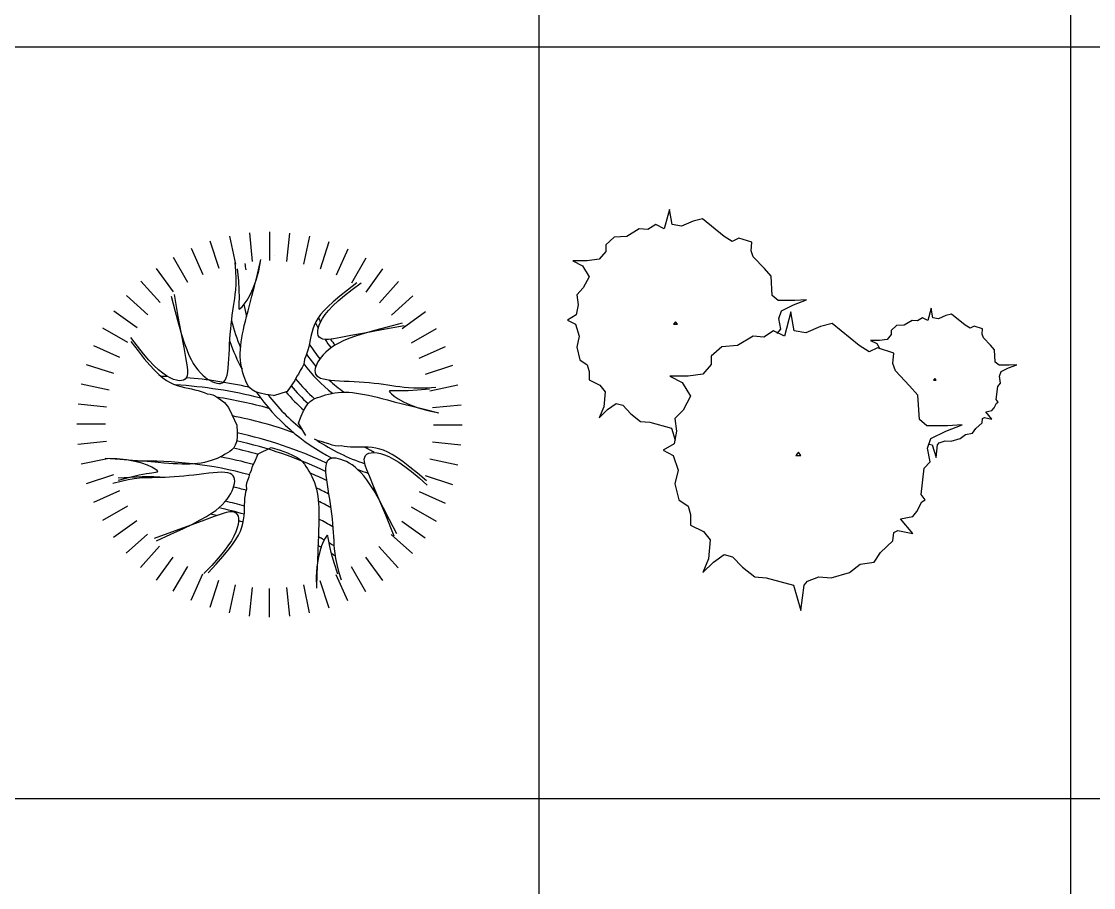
# Model space of a CAD drawing. Header units: inches. Extents: x 7658 to 73799, y 48 to 40262.
# Drawn here: x 19835 to 24008, y 33521 to 36891 of the extents above; entities that cross this region are included whole.
import ezdxf

# ---------------------------------------------------------------- set-up
doc = ezdxf.new("R2010")
doc.units = ezdxf.units.IN
doc.layers.add('www.cad-blocks.net', color=7, linetype='Continuous')

# ---------------------------------------------------------------- blocks, each defined once
blk = doc.blocks.new('A$C516926BB')
for p, q in [((10.4622, 38.5194), (10.4622, 0)), ((12.5317, 38.5194), (12.5317, 0)), ((0, 36.0983), (62.4121, 36.0983)), ((0, 33.1729), (62.4121, 33.1729))]:
    blk.add_line(p, q)
blk = doc.blocks.new('A$C3B0D58AA')
at = {"color": 0}
for p, q in [((0.5532, 1.3563), (0.5189, 1.4624)), ((0.6177, 1.3735), (0.5947, 1.4826)), ((0.6837, 1.3839), (0.6722, 1.4948)), ((0.7503, 1.3873), (0.7505, 1.4988)), ((0.817, 1.3837), (0.8288, 1.4945)), ((0.8829, 1.3731), (0.9063, 1.4821)), ((0.9474, 1.3557), (0.982, 1.4617)), ((0.4908, 1.3325), (0.4456, 1.4344)), ((1.0097, 1.3317), (1.0552, 1.4335)), ((0.4313, 1.3023), (0.3757, 1.3989)), ((0.6181, 1.3461), (0.6158, 1.3794)), ((0.7021, 1.3349), (0.7159, 1.3914)), ((0.7073, 1.348), (0.7159, 1.3914)), ((1.0692, 1.3013), (1.125, 1.3978)), ((0.3752, 1.266), (0.3098, 1.3563)), ((0.6191, 1.318), (0.6181, 1.3461)), ((0.6238, 1.3553), (0.6283, 1.309)), ((0.6969, 1.3108), (0.7073, 1.348)), ((1.1251, 1.2649), (1.1908, 1.355)), ((0.3233, 1.2241), (0.2488, 1.307)), ((0.618, 1.2737), (0.619, 1.2942)), ((0.619, 1.2942), (0.6191, 1.318)), ((0.6283, 1.309), (0.6305, 1.2719)), ((0.6855, 1.2796), (0.6969, 1.3108)), ((0.6904, 1.288), (0.7021, 1.3349)), ((1.089, 1.3006), (1.053, 1.2729)), ((1.0709, 1.2752), (1.1057, 1.3006)), ((1.1769, 1.2228), (1.2517, 1.3055)), ((0.3777, 1.256), (0.3931, 1.17)), ((0.6141, 1.2397), (0.6163, 1.2559)), ((0.6163, 1.2559), (0.618, 1.2737)), ((0.6305, 1.2719), (0.6309, 1.2432)), ((0.662, 1.2336), (0.6736, 1.2539)), ((0.6736, 1.2539), (0.6855, 1.2796)), ((0.6807, 1.2494), (0.6904, 1.288)), ((1.0164, 1.2306), (1.0413, 1.2519)), ((1.053, 1.2729), (1.0228, 1.2487)), ((1.0413, 1.2519), (1.0709, 1.2752)), ((0.276, 1.1769), (0.1932, 1.2517)), ((0.3664, 1.249), (0.382, 1.1898)), ((0.6091, 1.2088), (0.6116, 1.2243)), ((0.6116, 1.2243), (0.6141, 1.2397)), ((0.6306, 1.2223), (0.6301, 1.2084)), ((0.6309, 1.2432), (0.6306, 1.2223)), ((0.6425, 1.2073), (0.6514, 1.2181)), ((0.6514, 1.2181), (0.662, 1.2336)), ((0.6658, 1.1918), (0.6726, 1.2178)), ((0.6726, 1.2178), (0.6807, 1.2494)), ((0.9978, 1.2275), (0.9774, 1.2089)), ((0.9793, 1.1934), (0.9959, 1.2112)), ((0.9959, 1.2112), (1.0164, 1.2306)), ((1.0228, 1.2487), (0.9978, 1.2275)), ((1.2241, 1.1755), (1.307, 1.25)), ((0.2339, 1.1251), (0.1438, 1.1908)), ((0.382, 1.1898), (0.3956, 1.1407)), ((0.3931, 1.17), (0.4057, 1.102)), ((0.6022, 1.1576), (0.6044, 1.1754)), ((0.6044, 1.1754), (0.6067, 1.1925)), ((0.6067, 1.1925), (0.6091, 1.2088)), ((0.6301, 1.2084), (0.6303, 1.2006)), ((0.6303, 1.2006), (0.6319, 1.1983)), ((0.6319, 1.1983), (0.6358, 1.2007)), ((0.6358, 1.2007), (0.6425, 1.2073)), ((0.6555, 1.1514), (0.6603, 1.1701)), ((0.6603, 1.1701), (0.6658, 1.1918)), ((0.9481, 1.177), (0.9379, 1.1627)), ((0.9611, 1.1922), (0.9481, 1.177)), ((0.9557, 1.1622), (0.966, 1.1772)), ((0.9774, 1.2089), (0.9611, 1.1922)), ((0.966, 1.1772), (0.9793, 1.1934)), ((1.266, 1.1235), (1.3563, 1.1889)), ((0.3956, 1.1407), (0.4074, 1.1003)), ((0.5984, 1.1204), (0.6002, 1.1393)), ((0.6002, 1.1393), (0.6022, 1.1576)), ((0.6477, 1.1179), (0.6514, 1.1344)), ((0.6514, 1.1344), (0.6555, 1.1514)), ((0.9234, 1.1347), (0.9182, 1.1206)), ((0.9299, 1.1487), (0.9234, 1.1347)), ((0.9379, 1.1627), (0.9299, 1.1487)), ((0.9387, 1.1239), (0.9423, 1.1356)), ((0.9423, 1.1356), (0.948, 1.1484)), ((0.948, 1.1484), (0.9557, 1.1622)), ((1.2069, 1.1289), (1.1578, 1.1153)), ((1.2731, 1.1333), (1.1871, 1.1178)), ((1.266, 1.1445), (1.2069, 1.1289)), ((0.1974, 1.0692), (0.101, 1.125)), ((0.2357, 1.0538), (0.2103, 1.0887)), ((0.4057, 1.102), (0.4156, 1.0495)), ((0.4074, 1.1003), (0.4178, 1.0675)), ((0.5954, 1.0817), (0.5968, 1.1012)), ((0.5968, 1.1012), (0.5984, 1.1204)), ((0.6391, 1.0709), (0.6415, 1.0862)), ((0.6415, 1.0862), (0.6444, 1.1019)), ((0.6444, 1.1019), (0.6477, 1.1179)), ((0.9106, 1.0926), (0.9076, 1.0788)), ((0.914, 1.1066), (0.9106, 1.0926)), ((0.9182, 1.1206), (0.914, 1.1066)), ((0.937, 1.1133), (0.9387, 1.1239)), ((0.9373, 1.1041), (0.937, 1.1133)), ((0.9394, 1.0962), (0.9373, 1.1041)), ((0.9433, 1.0897), (0.9394, 1.0962)), ((0.9489, 1.0849), (0.9433, 1.0897)), ((1.0273, 1.0881), (0.9989, 1.0833)), ((1.0665, 1.0954), (1.0273, 1.0881)), ((1.0846, 1.0931), (1.0581, 1.0837)), ((1.119, 1.1052), (1.0665, 1.0954)), ((1.1174, 1.1035), (1.0846, 1.0931)), ((1.1578, 1.1153), (1.1174, 1.1035)), ((1.1871, 1.1178), (1.119, 1.1052)), ((1.3023, 1.0675), (1.3989, 1.1231)), ((0.167, 1.0097), (0.0653, 1.0552)), ((0.2103, 1.072), (0.2381, 1.0359)), ((0.259, 1.0242), (0.2357, 1.0538)), ((0.4156, 1.0495), (0.4228, 1.0102)), ((0.4178, 1.0675), (0.4272, 1.041)), ((0.5932, 1.0425), (0.5942, 1.0621)), ((0.5942, 1.0621), (0.5954, 1.0817)), ((0.636, 1.0414), (0.6372, 1.056)), ((0.6372, 1.056), (0.6391, 1.0709)), ((0.902, 1.052), (0.8989, 1.0393)), ((0.9048, 1.0652), (0.902, 1.052)), ((0.9076, 1.0788), (0.9048, 1.0652)), ((0.9563, 1.0817), (0.9489, 1.0849)), ((0.9658, 1.0802), (0.9563, 1.0817)), ((0.9792, 1.0807), (0.9658, 1.0802)), ((0.9908, 1.0492), (0.9789, 1.0401)), ((0.9989, 1.0833), (0.9792, 1.0807)), ((1.0042, 1.058), (0.9908, 1.0492)), ((1.0191, 1.0665), (1.0042, 1.058)), ((1.0367, 1.075), (1.0191, 1.0665)), ((1.0581, 1.0837), (1.0367, 1.075)), ((1.3325, 1.0079), (1.4344, 1.0531)), ((0.2381, 1.0359), (0.2622, 1.0057)), ((0.2803, 0.9994), (0.259, 1.0242)), ((0.2622, 1.0057), (0.2834, 0.9807)), ((0.4228, 1.0102), (0.4276, 0.9819)), ((0.4272, 1.041), (0.436, 1.0196)), ((0.436, 1.0196), (0.4444, 1.002)), ((0.4444, 1.002), (0.4529, 0.9871)), ((0.5902, 0.9868), (0.5913, 1.0046)), ((0.5913, 1.0046), (0.5923, 1.0232)), ((0.5923, 1.0232), (0.5932, 1.0425)), ((0.6355, 1.0272), (0.636, 1.0414)), ((0.6356, 1.0134), (0.6355, 1.0272)), ((0.6366, 1.0001), (0.6356, 1.0134)), ((0.8862, 1.0044), (0.8848, 0.9927)), ((0.891, 1.0154), (0.8862, 1.0044)), ((0.8952, 1.027), (0.891, 1.0154)), ((0.8989, 1.0393), (0.8952, 1.027)), ((0.9437, 1.0023), (0.9378, 0.993)), ((0.9506, 1.0117), (0.9437, 1.0023)), ((0.9588, 1.0212), (0.9506, 1.0117)), ((0.9682, 1.0307), (0.9588, 1.0212)), ((0.9789, 1.0401), (0.9682, 1.0307)), ((0.143, 0.9474), (0.037, 0.982)), ((0.2997, 0.9788), (0.2803, 0.9994)), ((0.2834, 0.9807), (0.302, 0.9604)), ((0.3175, 0.9622), (0.2997, 0.9788)), ((0.302, 0.9604), (0.3187, 0.944)), ((0.3338, 0.9489), (0.3175, 0.9622)), ((0.4276, 0.9819), (0.4302, 0.9621)), ((0.4302, 0.9621), (0.4307, 0.9487)), ((0.4529, 0.9871), (0.4617, 0.9738)), ((0.4617, 0.9738), (0.4708, 0.9618)), ((0.4708, 0.9618), (0.4802, 0.9511)), ((0.5867, 0.9552), (0.5887, 0.9702)), ((0.5887, 0.9702), (0.5902, 0.9868)), ((0.6382, 0.9871), (0.6366, 1.0001)), ((0.6403, 0.9745), (0.6382, 0.9871)), ((0.643, 0.9624), (0.6403, 0.9745)), ((0.6461, 0.9508), (0.643, 0.9624)), ((0.8763, 0.9714), (0.8688, 0.9596)), ((0.8816, 0.982), (0.8763, 0.9714)), ((0.8848, 0.9927), (0.8816, 0.982)), ((0.927, 0.9671), (0.926, 0.9593)), ((0.9294, 0.9753), (0.927, 0.9671)), ((0.9331, 0.984), (0.9294, 0.9753)), ((0.9378, 0.993), (0.9331, 0.984)), ((1.3563, 0.9456), (1.4624, 0.9799)), ((0.3187, 0.944), (0.3339, 0.931)), ((0.3487, 0.9387), (0.3338, 0.9489)), ((0.3339, 0.931), (0.3482, 0.9208)), ((0.3482, 0.9208), (0.3622, 0.9128)), ((0.3625, 0.9309), (0.3487, 0.9387)), ((0.3753, 0.9253), (0.3625, 0.9309)), ((0.387, 0.9216), (0.3753, 0.9253)), ((0.3976, 0.92), (0.387, 0.9216)), ((0.4068, 0.9202), (0.3976, 0.92)), ((0.4147, 0.9223), (0.4068, 0.9202)), ((0.4212, 0.9262), (0.4147, 0.9223)), ((0.4261, 0.9319), (0.4212, 0.9262)), ((0.4293, 0.9393), (0.4261, 0.9319)), ((0.4307, 0.9487), (0.4293, 0.9393)), ((0.4802, 0.9511), (0.4897, 0.9417)), ((0.4897, 0.9417), (0.4992, 0.9336)), ((0.4992, 0.9336), (0.5086, 0.9266)), ((0.5086, 0.9266), (0.5179, 0.9208)), ((0.5179, 0.9208), (0.5269, 0.916)), ((0.5713, 0.916), (0.5764, 0.9224)), ((0.5764, 0.9224), (0.5807, 0.931)), ((0.5807, 0.931), (0.5841, 0.9421)), ((0.5841, 0.9421), (0.5867, 0.9552)), ((0.6495, 0.9396), (0.6461, 0.9508)), ((0.6532, 0.9289), (0.6495, 0.9396)), ((0.6569, 0.9187), (0.6532, 0.9289)), ((0.6609, 0.9091), (0.6569, 0.9187)), ((0.8485, 0.9212), (0.8388, 0.9084)), ((0.856, 0.9372), (0.8485, 0.9212)), ((0.8624, 0.9458), (0.856, 0.9372)), ((0.8688, 0.9596), (0.8624, 0.9458)), ((0.926, 0.9593), (0.9266, 0.9521)), ((0.9266, 0.9521), (0.9289, 0.9455)), ((0.9289, 0.9455), (0.9331, 0.9396)), ((0.9331, 0.9396), (0.9395, 0.9345)), ((0.9395, 0.9345), (0.9481, 0.9303)), ((0.9481, 0.9303), (0.9591, 0.9269)), ((0.9591, 0.9269), (0.9723, 0.9243)), ((0.9723, 0.9243), (0.9873, 0.9223)), ((0.9873, 0.9223), (1.0039, 0.9208)), ((1.0039, 0.9208), (1.0216, 0.9196)), ((1.0216, 0.9196), (1.0403, 0.9186)), ((1.0403, 0.9186), (1.0596, 0.9177)), ((0.1256, 0.8829), (0.0166, 0.9063)), ((0.3622, 0.9128), (0.3762, 0.9063)), ((0.3762, 0.9063), (0.3903, 0.9011)), ((0.3903, 0.9011), (0.4044, 0.8969)), ((0.4044, 0.8969), (0.4184, 0.8935)), ((0.4184, 0.8935), (0.4322, 0.8905)), ((0.4322, 0.8905), (0.4457, 0.8878)), ((0.4457, 0.8878), (0.4589, 0.8849)), ((0.4589, 0.8849), (0.4717, 0.8818)), ((0.4717, 0.8818), (0.4839, 0.8781)), ((0.4839, 0.8781), (0.4955, 0.8739)), ((0.5269, 0.916), (0.5356, 0.9124)), ((0.5356, 0.9124), (0.5439, 0.9099)), ((0.5439, 0.9099), (0.5516, 0.9089)), ((0.5516, 0.9089), (0.5588, 0.9095)), ((0.5588, 0.9095), (0.5654, 0.9118)), ((0.5654, 0.9118), (0.5713, 0.916)), ((0.6657, 0.9), (0.6609, 0.9091)), ((0.6724, 0.8917), (0.6657, 0.9)), ((0.6819, 0.8841), (0.6724, 0.8917)), ((0.695, 0.8773), (0.6819, 0.8841)), ((0.7126, 0.8715), (0.695, 0.8773)), ((0.8185, 0.8785), (0.765, 0.8614)), ((0.8388, 0.9084), (0.8185, 0.8785)), ((1.0596, 0.9177), (1.0792, 0.9167)), ((1.0792, 0.9167), (1.0988, 0.9155)), ((1.0988, 0.9155), (1.1182, 0.9141)), ((1.1182, 0.9141), (1.1375, 0.9125)), ((1.1375, 0.9125), (1.1563, 0.9107)), ((1.1563, 0.9107), (1.1747, 0.9087)), ((1.1747, 0.9087), (1.1925, 0.9066)), ((1.1925, 0.9066), (1.2096, 0.9043)), ((1.2096, 0.9043), (1.2258, 0.9018)), ((1.2177, 0.8807), (1.2154, 0.879)), ((1.2154, 0.879), (1.2178, 0.8751)), ((1.2254, 0.8809), (1.2177, 0.8807)), ((1.2394, 0.8804), (1.2254, 0.8809)), ((1.2258, 0.9018), (1.2413, 0.8993)), ((1.2603, 0.88), (1.2394, 0.8804)), ((1.2413, 0.8993), (1.2567, 0.8968)), ((1.2567, 0.8968), (1.2729, 0.8947)), ((1.2889, 0.8805), (1.2603, 0.88)), ((1.2729, 0.8947), (1.2908, 0.893)), ((1.326, 0.8826), (1.2889, 0.8805)), ((1.2908, 0.893), (1.3112, 0.892)), ((1.3112, 0.892), (1.3351, 0.8919)), ((1.3724, 0.8871), (1.326, 0.8826)), ((1.3351, 0.8919), (1.3632, 0.8929)), ((1.3632, 0.8929), (1.3964, 0.8951)), ((1.3735, 0.8811), (1.4826, 0.9041)), ((0.4955, 0.8739), (0.5065, 0.8691)), ((0.5065, 0.8691), (0.5182, 0.8678)), ((0.5182, 0.8678), (0.5289, 0.8646)), ((0.5289, 0.8646), (0.5396, 0.8592)), ((0.5396, 0.8592), (0.5513, 0.8517)), ((0.5513, 0.8517), (0.5741, 0.8346)), ((0.5741, 0.8346), (0.5904, 0.8163)), ((0.7356, 0.8667), (0.7126, 0.8715)), ((0.765, 0.863), (0.7356, 0.8667)), ((0.899, 0.8302), (0.9078, 0.839)), ((0.9078, 0.839), (0.9168, 0.8453)), ((0.9168, 0.8453), (0.9261, 0.8501)), ((0.9261, 0.8501), (0.9358, 0.854)), ((0.9358, 0.854), (0.946, 0.8578)), ((0.946, 0.8578), (0.9567, 0.8614)), ((0.9567, 0.8614), (0.9678, 0.8648)), ((0.9678, 0.8648), (0.9795, 0.8679)), ((0.9795, 0.8679), (0.9916, 0.8706)), ((0.9916, 0.8706), (1.0042, 0.8728)), ((1.0042, 0.8728), (1.0171, 0.8744)), ((1.0171, 0.8744), (1.0305, 0.8753)), ((1.0305, 0.8753), (1.0443, 0.8755)), ((1.0443, 0.8755), (1.0585, 0.8749)), ((1.0585, 0.8749), (1.073, 0.8737)), ((1.073, 0.8737), (1.088, 0.8718)), ((1.088, 0.8718), (1.1033, 0.8695)), ((1.1033, 0.8695), (1.119, 0.8666)), ((1.119, 0.8666), (1.135, 0.8632)), ((1.135, 0.8632), (1.1514, 0.8595)), ((1.1514, 0.8595), (1.1685, 0.8554)), ((1.1685, 0.8554), (1.1872, 0.8507)), ((1.1872, 0.8507), (1.2088, 0.8451)), ((1.2088, 0.8451), (1.2349, 0.8384)), ((1.2178, 0.8751), (1.2244, 0.8685)), ((1.2244, 0.8685), (1.2352, 0.8595)), ((1.2349, 0.8384), (1.2665, 0.8303)), ((1.2352, 0.8595), (1.2506, 0.8489)), ((1.2506, 0.8489), (1.271, 0.8373)), ((1.271, 0.8373), (1.2966, 0.8255)), ((0.1151, 0.817), (0.0042, 0.8288)), ((0.5904, 0.8163), (0.6026, 0.788)), ((0.8722, 0.7816), (0.8813, 0.8023)), ((0.8813, 0.8023), (0.8902, 0.8182)), ((0.8902, 0.8182), (0.899, 0.8302)), ((1.2665, 0.8303), (1.3051, 0.8205)), ((1.2966, 0.8255), (1.3279, 0.814)), ((1.3051, 0.8205), (1.352, 0.8088)), ((1.3279, 0.814), (1.3651, 0.8036)), ((1.352, 0.8088), (1.4085, 0.795)), ((1.3651, 0.8036), (1.4085, 0.795)), ((1.3839, 0.8151), (1.4948, 0.8266)), ((0.6026, 0.788), (0.6219, 0.7471)), ((0.8628, 0.7553), (0.8722, 0.7816)), ((0.8907, 0.7065), (0.8628, 0.7553)), ((0.1115, 0.7503), (0, 0.7505)), ((0.6219, 0.7471), (0.6235, 0.7201)), ((0.6235, 0.7201), (0.6229, 0.6985)), ((1.3873, 0.7484), (1.4988, 0.7482)), ((0.1149, 0.6837), (0.004, 0.6722)), ((0.616, 0.6685), (0.6102, 0.6585)), ((0.6203, 0.6816), (0.616, 0.6685)), ((0.6229, 0.6985), (0.6203, 0.6816)), ((0.9387, 0.6862), (0.9242, 0.6929)), ((0.9559, 0.6822), (0.9387, 0.6862)), ((0.9656, 0.6777), (0.9559, 0.6822)), ((0.9805, 0.6743), (0.9656, 0.6777)), ((0.9936, 0.6694), (0.9805, 0.6743)), ((1.0051, 0.6665), (0.9936, 0.6694)), ((1.3837, 0.6817), (1.4945, 0.6699)), ((0.5669, 0.6282), (0.5564, 0.623)), ((0.5768, 0.6336), (0.5669, 0.6282)), ((0.5862, 0.639), (0.5768, 0.6336)), ((0.595, 0.6445), (0.5862, 0.639)), ((0.6031, 0.6508), (0.595, 0.6445)), ((0.6102, 0.6585), (0.6031, 0.6508)), ((0.6909, 0.6019), (0.7059, 0.6348)), ((0.7059, 0.6348), (0.7557, 0.6607)), ((0.7557, 0.6607), (0.7912, 0.6493)), ((0.7912, 0.6493), (0.8193, 0.639)), ((0.8193, 0.639), (0.8409, 0.6295)), ((0.8409, 0.6295), (0.8573, 0.6207)), ((1.0162, 0.6655), (1.0051, 0.6665)), ((1.028, 0.6666), (1.0162, 0.6655)), ((1.0397, 0.6643), (1.028, 0.6666)), ((1.052, 0.6626), (1.0397, 0.6643)), ((1.0647, 0.6615), (1.052, 0.6626)), ((1.0778, 0.6611), (1.0647, 0.6615)), ((1.0913, 0.6611), (1.0778, 0.6611)), ((1.1052, 0.6613), (1.0913, 0.6611)), ((1.1193, 0.6612), (1.1052, 0.6613)), ((1.1337, 0.6608), (1.1193, 0.6612)), ((1.1198, 0.6221), (1.1233, 0.6287)), ((1.1233, 0.6287), (1.1288, 0.6338)), ((1.1288, 0.6338), (1.1361, 0.6375)), ((1.1483, 0.6596), (1.1337, 0.6608)), ((1.1361, 0.6375), (1.1451, 0.6397)), ((1.1451, 0.6397), (1.1558, 0.6403)), ((1.1632, 0.6575), (1.1483, 0.6596)), ((1.1558, 0.6403), (1.168, 0.6392)), ((1.1782, 0.6541), (1.1632, 0.6575)), ((1.168, 0.6392), (1.1817, 0.6363)), ((1.1936, 0.6491), (1.1782, 0.6541)), ((1.1817, 0.6363), (1.1968, 0.6316)), ((1.2097, 0.6422), (1.1936, 0.6491)), ((1.1968, 0.6316), (1.2136, 0.6247)), ((1.2273, 0.6326), (1.2097, 0.6422)), ((1.247, 0.6201), (1.2273, 0.6326)), ((0.1252, 0.6177), (0.0161, 0.5947)), ((0.1683, 0.613), (0.1103, 0.617)), ((0.1546, 0.6159), (0.1103, 0.617)), ((0.193, 0.612), (0.1546, 0.6159)), ((0.2165, 0.6094), (0.1683, 0.613)), ((0.2257, 0.606), (0.193, 0.612)), ((0.2562, 0.6064), (0.2165, 0.6094)), ((0.253, 0.5986), (0.2257, 0.606)), ((0.275, 0.5907), (0.253, 0.5986)), ((0.2888, 0.6037), (0.2562, 0.6064)), ((0.292, 0.5829), (0.275, 0.5907)), ((0.3156, 0.6015), (0.2888, 0.6037)), ((0.3379, 0.5997), (0.3156, 0.6015)), ((0.3571, 0.5982), (0.3379, 0.5997)), ((0.3746, 0.597), (0.3571, 0.5982)), ((0.3914, 0.5962), (0.3746, 0.597)), ((0.4078, 0.5956), (0.3914, 0.5962)), ((0.4237, 0.5954), (0.4078, 0.5956)), ((0.4392, 0.5956), (0.4237, 0.5954)), ((0.4543, 0.5964), (0.4392, 0.5956)), ((0.4688, 0.5976), (0.4543, 0.5964)), ((0.4829, 0.5995), (0.4688, 0.5976)), ((0.4964, 0.602), (0.4829, 0.5995)), ((0.5095, 0.6052), (0.4964, 0.602)), ((0.522, 0.6089), (0.5095, 0.6052)), ((0.534, 0.6132), (0.522, 0.6089)), ((0.5455, 0.6179), (0.534, 0.6132)), ((0.5564, 0.623), (0.5455, 0.6179)), ((0.679, 0.5706), (0.6836, 0.5876)), ((0.6836, 0.5876), (0.6909, 0.6019)), ((0.8573, 0.6207), (0.8695, 0.6122)), ((0.8695, 0.6122), (0.8784, 0.6038)), ((0.8784, 0.6038), (0.8853, 0.5954)), ((0.8853, 0.5954), (0.8913, 0.5867)), ((0.8913, 0.5867), (0.8971, 0.5776)), ((0.9684, 0.5906), (0.9674, 0.5791)), ((0.9708, 0.6), (0.9684, 0.5906)), ((0.9744, 0.6072), (0.9708, 0.6)), ((0.9793, 0.6126), (0.9744, 0.6072)), ((0.9852, 0.6163), (0.9793, 0.6126)), ((0.9922, 0.6183), (0.9852, 0.6163)), ((1, 0.6189), (0.9922, 0.6183)), ((1.0085, 0.6183), (1, 0.6189)), ((1.0178, 0.6165), (1.0085, 0.6183)), ((1.0276, 0.6138), (1.0178, 0.6165)), ((1.0379, 0.61), (1.0276, 0.6138)), ((1.0486, 0.6052), (1.0379, 0.61)), ((1.0596, 0.5992), (1.0486, 0.6052)), ((1.0708, 0.592), (1.0596, 0.5992)), ((1.0822, 0.5835), (1.0708, 0.592)), ((1.1182, 0.6142), (1.1198, 0.6221)), ((1.1187, 0.6047), (1.1182, 0.6142)), ((1.122, 0.5916), (1.1187, 0.6047)), ((1.1287, 0.5729), (1.122, 0.5916)), ((1.2136, 0.6247), (1.2323, 0.6151)), ((1.2323, 0.6151), (1.2531, 0.6026)), ((1.2695, 0.6041), (1.247, 0.6201)), ((1.2531, 0.6026), (1.2764, 0.5866)), ((1.2954, 0.5841), (1.2695, 0.6041)), ((1.2764, 0.5866), (1.3024, 0.5667)), ((1.3731, 0.6158), (1.4821, 0.5925)), ((0.1424, 0.5532), (0.0363, 0.5189)), ((0.1616, 0.5324), (0.2064, 0.5447)), ((0.2064, 0.5447), (0.2426, 0.5531)), ((0.2426, 0.5531), (0.2708, 0.5584)), ((0.2708, 0.5584), (0.2914, 0.5616)), ((0.2928, 0.5426), (0.2771, 0.5424)), ((0.2914, 0.5616), (0.3053, 0.5635)), ((0.3042, 0.5758), (0.292, 0.5829)), ((0.3084, 0.5427), (0.2928, 0.5426)), ((0.3118, 0.5704), (0.3042, 0.5758)), ((0.3053, 0.5635), (0.3129, 0.565)), ((0.3249, 0.5431), (0.3084, 0.5427)), ((0.3149, 0.567), (0.3118, 0.5704)), ((0.3129, 0.565), (0.3149, 0.567)), ((0.3421, 0.5437), (0.3249, 0.5431)), ((0.36, 0.5446), (0.3421, 0.5437)), ((0.3784, 0.5458), (0.36, 0.5446)), ((0.3973, 0.5472), (0.3784, 0.5458)), ((0.4166, 0.5489), (0.3973, 0.5472)), ((0.436, 0.5508), (0.4166, 0.5489)), ((0.4555, 0.5529), (0.436, 0.5508)), ((0.475, 0.5552), (0.4555, 0.5529)), ((0.4941, 0.5576), (0.475, 0.5552)), ((0.5127, 0.5598), (0.4941, 0.5576)), ((0.5304, 0.5617), (0.5127, 0.5598)), ((0.547, 0.563), (0.5304, 0.5617)), ((0.5621, 0.5636), (0.547, 0.563)), ((0.5755, 0.5633), (0.5621, 0.5636)), ((0.587, 0.5618), (0.5755, 0.5633)), ((0.5962, 0.5591), (0.587, 0.5618)), ((0.6033, 0.5551), (0.5962, 0.5591)), ((0.6085, 0.55), (0.6033, 0.5551)), ((0.6119, 0.5439), (0.6085, 0.55)), ((0.6137, 0.5369), (0.6119, 0.5439)), ((0.6647, 0.5335), (0.6701, 0.5463)), ((0.6701, 0.5463), (0.6741, 0.5611)), ((0.6741, 0.5611), (0.679, 0.5706)), ((0.8971, 0.5776), (0.9028, 0.5679)), ((0.9028, 0.5679), (0.9085, 0.5576)), ((0.9085, 0.5576), (0.9139, 0.5469)), ((0.9139, 0.5469), (0.9191, 0.5356)), ((0.9674, 0.5791), (0.9676, 0.5657)), ((0.9676, 0.5657), (0.9688, 0.5506)), ((0.9688, 0.5506), (0.9707, 0.5341)), ((1.0936, 0.5737), (1.0822, 0.5835)), ((1.1051, 0.5625), (1.0936, 0.5737)), ((1.1165, 0.5497), (1.1051, 0.5625)), ((1.1284, 0.5342), (1.1165, 0.5497)), ((1.1393, 0.5462), (1.1287, 0.5729)), ((1.1546, 0.5093), (1.1393, 0.5462)), ((1.3253, 0.5596), (1.2954, 0.5841)), ((1.3024, 0.5667), (1.3313, 0.5426)), ((1.36, 0.5302), (1.3253, 0.5596)), ((1.3313, 0.5426), (1.3635, 0.5138)), ((1.3558, 0.5513), (1.4617, 0.5167)), ((0.1716, 0.5283), (0.1392, 0.5204)), ((0.1991, 0.534), (0.1716, 0.5283)), ((0.2226, 0.538), (0.1991, 0.534)), ((0.2429, 0.5404), (0.2226, 0.538)), ((0.2608, 0.5418), (0.2429, 0.5404)), ((0.2771, 0.5424), (0.2608, 0.5418)), ((0.6036, 0.4916), (0.6077, 0.5017)), ((0.6077, 0.5017), (0.6109, 0.5114)), ((0.6109, 0.5114), (0.613, 0.5206)), ((0.613, 0.5206), (0.614, 0.5291)), ((0.614, 0.5291), (0.6137, 0.5369)), ((0.6599, 0.511), (0.6613, 0.522)), ((0.6605, 0.4992), (0.6599, 0.511)), ((0.6613, 0.522), (0.6647, 0.5335)), ((0.9191, 0.5356), (0.9239, 0.5238)), ((0.9239, 0.5238), (0.9281, 0.5114)), ((0.9281, 0.5114), (0.9318, 0.4985)), ((0.9707, 0.5341), (0.9733, 0.5165)), ((0.9733, 0.5165), (0.9763, 0.498)), ((1.1414, 0.5151), (1.1284, 0.5342)), ((1.1562, 0.4912), (1.1414, 0.5151)), ((1.1752, 0.46), (1.1546, 0.5093)), ((0.1662, 0.4908), (0.0643, 0.4456)), ((0.5753, 0.4484), (0.5842, 0.4594)), ((0.5842, 0.4594), (0.5919, 0.4703)), ((0.5919, 0.4703), (0.5983, 0.4811)), ((0.5983, 0.4811), (0.6036, 0.4916)), ((0.653, 0.4496), (0.654, 0.4627)), ((0.654, 0.4627), (0.6555, 0.4754)), ((0.6555, 0.4754), (0.6577, 0.4876)), ((0.6577, 0.4876), (0.6605, 0.4992)), ((0.9318, 0.4985), (0.9349, 0.4851)), ((0.9349, 0.4851), (0.9373, 0.4711)), ((0.9373, 0.4711), (0.9392, 0.4566)), ((0.9763, 0.498), (0.9794, 0.479)), ((0.9794, 0.479), (0.9825, 0.4596)), ((0.9825, 0.4596), (0.9855, 0.4402)), ((1.1732, 0.4612), (1.1562, 0.4912)), ((1.1932, 0.4242), (1.1732, 0.4612)), ((1.2017, 0.3961), (1.1752, 0.46)), ((1.3317, 0.489), (1.4335, 0.4435)), ((0.1965, 0.4313), (0.0998, 0.3757)), ((0.5401, 0.4155), (0.5534, 0.4264)), ((0.5534, 0.4264), (0.565, 0.4373)), ((0.565, 0.4373), (0.5753, 0.4484)), ((0.6515, 0.4082), (0.6521, 0.4223)), ((0.6521, 0.4223), (0.6525, 0.4361)), ((0.6525, 0.4361), (0.653, 0.4496)), ((0.9392, 0.4566), (0.9405, 0.4416)), ((0.9405, 0.4416), (0.9413, 0.4262)), ((0.9413, 0.4262), (0.9418, 0.4102)), ((0.9855, 0.4402), (0.9881, 0.4209)), ((0.9881, 0.4209), (0.9906, 0.4017)), ((1.2167, 0.379), (1.1932, 0.4242)), ((1.3013, 0.4296), (1.3978, 0.3737)), ((0.4482, 0.3604), (0.4983, 0.379)), ((0.4495, 0.3623), (0.4801, 0.3782)), ((0.4801, 0.3782), (0.5046, 0.3919)), ((0.4983, 0.379), (0.5357, 0.3928)), ((0.5046, 0.3919), (0.5242, 0.4042)), ((0.5242, 0.4042), (0.5401, 0.4155)), ((0.5357, 0.3928), (0.5628, 0.4024)), ((0.5628, 0.4024), (0.5818, 0.4082)), ((0.5818, 0.4082), (0.595, 0.411)), ((0.595, 0.411), (0.6045, 0.4112)), ((0.6045, 0.4112), (0.6124, 0.4093)), ((0.6124, 0.4093), (0.6188, 0.4054)), ((0.6188, 0.4054), (0.6237, 0.3998)), ((0.6237, 0.3998), (0.6271, 0.3923)), ((0.6271, 0.3923), (0.6289, 0.3832)), ((0.6289, 0.3832), (0.6291, 0.3726)), ((0.646, 0.3645), (0.6487, 0.3792)), ((0.6487, 0.3792), (0.6505, 0.3938)), ((0.6505, 0.3938), (0.6515, 0.4082)), ((0.9417, 0.377), (0.9412, 0.3595)), ((0.9419, 0.3938), (0.9417, 0.377)), ((0.9418, 0.4102), (0.9419, 0.3938)), ((0.9906, 0.4017), (0.9927, 0.3829)), ((0.9927, 0.3829), (0.9946, 0.3645)), ((1.2348, 0.3153), (1.2017, 0.3961)), ((1.2443, 0.3245), (1.2167, 0.379)), ((0.2327, 0.3752), (0.1425, 0.3098)), ((0.3012, 0.3066), (0.3832, 0.3365)), ((0.3656, 0.3222), (0.4117, 0.3438)), ((0.3832, 0.3365), (0.4482, 0.3604)), ((0.4117, 0.3438), (0.4495, 0.3623)), ((0.6241, 0.3468), (0.6188, 0.3319)), ((0.6275, 0.3604), (0.6241, 0.3468)), ((0.6291, 0.3726), (0.6275, 0.3604)), ((0.6288, 0.3186), (0.6364, 0.3345)), ((0.6364, 0.3345), (0.642, 0.3496)), ((0.642, 0.3496), (0.646, 0.3645)), ((0.9405, 0.3402), (0.9395, 0.3178)), ((0.9412, 0.3595), (0.9405, 0.3402)), ((0.9946, 0.3645), (0.9963, 0.3467)), ((0.9963, 0.3467), (0.9976, 0.3295)), ((1.2649, 0.3737), (1.355, 0.308)), ((0.2747, 0.3233), (0.1917, 0.2488)), ((0.31, 0.2967), (0.3656, 0.3222)), ((0.6009, 0.2971), (0.5875, 0.2768)), ((0.6112, 0.3154), (0.6009, 0.2971)), ((0.6053, 0.2822), (0.6186, 0.3014)), ((0.6188, 0.3319), (0.6112, 0.3154)), ((0.6186, 0.3014), (0.6288, 0.3186)), ((0.9395, 0.3178), (0.9384, 0.291)), ((0.9592, 0.2951), (0.952, 0.2778)), ((0.9657, 0.3076), (0.9592, 0.2951)), ((0.9708, 0.3153), (0.9657, 0.3076)), ((0.9741, 0.3185), (0.9708, 0.3153)), ((0.9762, 0.3166), (0.9741, 0.3185)), ((0.978, 0.3091), (0.9762, 0.3166)), ((0.9804, 0.2953), (0.978, 0.3091)), ((0.9844, 0.2748), (0.9804, 0.2953)), ((0.9976, 0.3295), (0.9986, 0.3131)), ((0.9986, 0.3131), (0.9993, 0.2974)), ((0.9993, 0.2974), (1.0002, 0.2818)), ((1.2228, 0.3218), (1.3055, 0.2471)), ((0.3218, 0.276), (0.2471, 0.1932)), ((0.5706, 0.2542), (0.5497, 0.229)), ((0.5674, 0.2353), (0.5884, 0.2604)), ((0.5875, 0.2768), (0.5706, 0.2542)), ((0.5884, 0.2604), (0.6053, 0.2822)), ((0.9371, 0.2584), (0.9356, 0.2186)), ((0.9384, 0.291), (0.9371, 0.2584)), ((0.9449, 0.2554), (0.9387, 0.2279)), ((0.952, 0.2778), (0.9449, 0.2554)), ((0.9909, 0.2469), (0.9844, 0.2748)), ((1.0002, 0.2818), (1.0014, 0.2655)), ((1.0014, 0.2655), (1.0035, 0.2477)), ((1.1755, 0.2747), (1.25, 0.1917)), ((0.3737, 0.2339), (0.308, 0.1438)), ((0.5497, 0.229), (0.5244, 0.2011)), ((0.5417, 0.2064), (0.5674, 0.2353)), ((0.9387, 0.2279), (0.934, 0.1949)), ((0.9356, 0.2186), (0.934, 0.1703)), ((1.0007, 0.2111), (0.9909, 0.2469)), ((1.0148, 0.1667), (1.0007, 0.2111)), ((1.0035, 0.2477), (1.0068, 0.2275)), ((1.0068, 0.2275), (1.0117, 0.2042)), ((1.1235, 0.2327), (1.1889, 0.1425)), ((0.4296, 0.1974), (0.3737, 0.101)), ((0.489, 0.167), (0.4435, 0.0653)), ((0.5244, 0.2011), (0.4944, 0.1701)), ((0.5109, 0.1729), (0.5417, 0.2064)), ((0.934, 0.1949), (0.9316, 0.1564)), ((0.934, 0.1703), (0.9323, 0.1121)), ((1.0117, 0.2042), (1.0185, 0.1769)), ((1.0185, 0.1769), (1.0277, 0.1448)), ((1.0675, 0.1965), (1.1231, 0.0998)), ((0.5513, 0.143), (0.5167, 0.037)), ((0.6158, 0.1256), (0.5925, 0.0166)), ((0.8811, 0.1252), (0.9041, 0.0161)), ((0.9316, 0.1564), (0.9323, 0.1121)), ((0.9456, 0.1424), (0.9799, 0.0363)), ((1.008, 0.1662), (1.0531, 0.0643)), ((0.6817, 0.1151), (0.6699, 0.0042)), ((0.7484, 0.1115), (0.7482, 0)), ((0.8151, 0.1149), (0.8266, 0.004))]:
    blk.add_line(p, q, dxfattribs=at)
for centre, major_axis, start_param, end_param in [((1.5593, 1.5052), (-0.5633, 0.5633), 0.909575, 0.91097), ((1.5593, 1.5052), (-0.6472, 0.6472), 0.927355, 0.954464), ((1.3764, 1.356), (0.5231, 0.5231), 2.546105, 2.609856), ((1.3764, 1.356), (-0.5664, 0.5664), 1.042105, 1.178918), ((1.3764, 1.356), (0.3499, 0.3499), 2.795012, 2.842468), ((1.3764, 1.356), (-0.3369, 0.3369), 1.19712, 1.237224), ((1.3764, 1.356), (-0.588, 0.588), 1.133891, 1.274898), ((1.3764, 1.356), (-0.3932, 0.3932), 1.341722, 1.469312), ((1.3764, 1.356), (-0.3499, 0.3499), 1.376493, 1.457394), ((1.3764, 1.356), (0.3369, 0.3369), 2.969667, 3.031339), ((1.3764, 1.356), (0.4148, 0.4148), 2.960381, 3.061267), ((1.3764, 1.356), (0.4365, 0.4365), 2.999909, 3.259829), ((0.2767, -0.8831), (-1.2874, 1.2874), -0.827641, -0.813072), ((0.2767, -0.8831), (-1.2874, 1.2874), -1.003203, -0.867306), ((1.3764, 1.356), (0.4798, 0.4798), 3.041323, 3.198959), ((1.3764, 1.356), (0.4148, 0.4148), 3.185934, 3.316224), ((0.2767, -0.8831), (-1.2657, 1.2657), -1.032481, -0.844908), ((1.3764, 1.356), (0.588, 0.588), 2.97046, 3.447069), ((1.3764, 1.356), (-0.5231, 0.5231), 1.490206, 1.625681), ((1.3764, 1.356), (0.5014, 0.5014), 3.054403, 3.189829), ((0.2767, -0.8831), (1.2441, 1.2441), 0.514675, 0.63231), ((1.3764, 1.356), (0.5664, 0.5664), 3.014824, 3.255028), ((0.2767, -0.8831), (1.2008, 1.2008), 0.445238, 0.590921), ((0.2767, -0.8831), (-1.1575, 1.1575), -1.223164, -0.998832), ((0.2767, -0.8831), (1.1358, 1.1358), 0.340814, 0.569398), ((1.3764, 1.356), (0.5664, 0.5664), 3.341239, 3.602028), ((0.2767, -0.8831), (1.1142, 1.1142), 0.509992, 0.572945), ((0.2767, -0.8831), (-1.2441, 1.2441), -1.309514, -1.285056), ((0.2767, -0.8831), (1.0535, 1.0535), 0.516851, 0.819676), ((0.2767, -0.8831), (1.0838, 1.0838), 0.514541, 0.600899), ((0.2767, -0.8831), (-1.0102, 1.0102), -0.834187, -0.70363), ((0.2767, -0.8831), (1.1142, 1.1142), 0.328989, 0.374229), ((1.3764, 1.356), (-0.588, 0.588), 2.008564, 2.059804), ((0.2767, -0.8831), (1.0102, 1.0102), 0.514405, 0.550484), ((0.2767, -0.8831), (1.0838, 1.0838), 0.30918, 0.344766), ((0.2767, -0.8831), (-1.1575, 1.1575), -1.355894, -1.347938), ((0.2767, -0.8831), (0.9453, 0.9453), 0.501694, 0.578074), ((0.2767, -0.8831), (-0.9669, 0.9669), -1.06368, -1.007071), ((0.2767, -0.8831), (-1.0535, 1.0535), -1.282599, -1.246488), ((0.2767, -0.8831), (-0.9236, 0.9236), -0.99119, -0.971553), ((0.2767, -0.8831), (1.0102, 1.0102), 0.257946, 0.30124), ((0.2767, -0.8831), (0.9236, 0.9236), 0.498035, 0.512286), ((0.2767, -0.8831), (0.9669, 0.9669), 0.260569, 0.279524), ((0.2767, -0.8831), (-0.9453, 0.9453), -1.313298, -1.302784), ((0.2767, -0.8831), (0.9669, 0.9669), 0.227608, 0.243713), ((0.2767, -0.8831), (0.9453, 0.9453), 0.209178, 0.221836)]:
    blk.add_ellipse(centre, major_axis=major_axis, ratio=1, start_param=start_param, end_param=end_param, dxfattribs=at)
blk = doc.blocks.new('A$C276F6FC2')
for points in [[(0.8157, 1.0783), (0.8305, 1.0946), (0.8229, 1.1373), (0.8331, 1.1669), (0.8792, 1.1899), (0.9305, 1.2096), (0.8844, 1.2064), (0.8203, 1.2064), (0.7972, 1.2261), (0.7921, 1.3017), (0.7665, 1.3312), (0.7229, 1.3772), (0.7152, 1.4003), (0.7178, 1.4331), (0.6665, 1.4495), (0.6408, 1.4364), (0.6101, 1.4561), (0.5255, 1.5251), (0.4896, 1.5153), (0.4435, 1.4956), (0.4076, 1.5021), (0.3973, 1.5613), (0.3768, 1.4857), (0.3435, 1.5021), (0.3127, 1.4824), (0.2794, 1.4857), (0.2307, 1.4561), (0.182, 1.4528), (0.1487, 1.4233), (0.1487, 1.397), (0.123, 1.3674), (0.0769, 1.3608), (0.0205, 1.3608), (0.059, 1.3411), (0.0846, 1.2984), (0.0615, 1.2557), (0.0359, 1.2294), (0.041, 1.1899), (0.0333, 1.1505), (0, 1.1308), (0.0308, 1.1144), (0.0461, 1.0683), (0.0359, 1.0256), (0.0487, 0.9763), (0.0769, 0.9566), (0.0846, 0.9303), (0.0846, 0.8975), (0.1256, 0.8777), (0.1461, 0.8514), (0.141, 0.7923), (0.123, 0.7496), (0.1564, 0.7824), (0.1897, 0.8054), (0.2153, 0.7989), (0.2461, 0.766), (0.2845, 0.7364), (0.3204, 0.7331), (0.405, 0.7101), (0.4187, 0.6633)], [(1.4074, 0.648), (1.4199, 0.6447), (1.4343, 0.5954), (1.4407, 0.6447), (1.4472, 0.6529), (1.4696, 0.6611), (1.4936, 0.659), (1.5289, 0.6693), (1.5497, 0.6857), (1.5769, 0.6898), (1.5897, 0.7083), (1.6138, 0.7309), (1.6154, 0.7474), (1.6234, 0.7515), (1.6522, 0.7453), (1.6282, 0.774), (1.6522, 0.7782), (1.6602, 0.7884), (1.6698, 0.8069), (1.6763, 0.811), (1.6683, 0.8213), (1.6747, 0.8726), (1.6859, 0.885), (1.6811, 0.9117), (1.6875, 0.9301), (1.7163, 0.9445), (1.7484, 0.9569), (1.7195, 0.9548), (1.6795, 0.9548), (1.665, 0.9671), (1.6618, 1.0144), (1.6458, 1.0328), (1.6186, 1.0616), (1.6138, 1.076), (1.6154, 1.0965), (1.5833, 1.1068), (1.5673, 1.0986), (1.5481, 1.1109), (1.4952, 1.154), (1.4728, 1.1479), (1.444, 1.1355), (1.4215, 1.1397), (1.4151, 1.1766), (1.4023, 1.1294), (1.3815, 1.1397), (1.3622, 1.1273), (1.3414, 1.1294), (1.311, 1.1109), (1.2805, 1.1088), (1.2597, 1.0904), (1.2597, 1.0739), (1.2437, 1.0554), (1.2149, 1.0513), (1.1796, 1.0513), (1.2036, 1.039), (1.2158, 1.0186)]]:
    blk.add_lwpolyline(points)
for points in [[(0.8696, 1.1625), (0.844, 1.068), (0.8023, 1.0886), (0.7639, 1.0639), (0.7222, 1.068), (0.6613, 1.0311), (0.6005, 1.027), (0.5588, 0.99), (0.5588, 0.9571), (0.5268, 0.9202), (0.4691, 0.9119), (0.3986, 0.9119), (0.4466, 0.8873), (0.4787, 0.8339), (0.4499, 0.7805), (0.4178, 0.7476), (0.4242, 0.6983), (0.4146, 0.649), (0.373, 0.6244), (0.4114, 0.6038), (0.4306, 0.5463), (0.4178, 0.4929), (0.4338, 0.4313), (0.4691, 0.4067), (0.4787, 0.3738), (0.4787, 0.3327), (0.53, 0.3081), (0.5556, 0.2752), (0.5492, 0.2013), (0.5268, 0.1479), (0.5684, 0.189), (0.6101, 0.2177), (0.6421, 0.2095), (0.6806, 0.1684), (0.7286, 0.1314), (0.7735, 0.1273), (0.8792, 0.0986), (0.9081, 0), (0.9209, 0.0986), (0.9337, 0.115), (0.9786, 0.1314), (1.0266, 0.1273), (1.0971, 0.1479), (1.1388, 0.1807), (1.1932, 0.189), (1.2189, 0.2259), (1.2669, 0.2711), (1.2701, 0.304), (1.2862, 0.3122), (1.3438, 0.2999), (1.2958, 0.3574), (1.3438, 0.3656), (1.3599, 0.3861), (1.3791, 0.4231), (1.3919, 0.4313), (1.3759, 0.4519), (1.3887, 0.5546), (1.4111, 0.5792), (1.4015, 0.6326), (1.4143, 0.6696), (1.472, 0.6983), (1.5361, 0.723), (1.4784, 0.7189), (1.3983, 0.7189), (1.3695, 0.7435), (1.3631, 0.838), (1.331, 0.875), (1.2765, 0.9325), (1.2669, 0.9612), (1.2701, 1.0023), (1.2061, 1.0229), (1.174, 1.0064), (1.1356, 1.0311), (1.0298, 1.1173), (0.985, 1.105), (0.9273, 1.0804), (0.8824, 1.0886)], [(0.4204, 1.1242), (0.4127, 1.1144), (0.4281, 1.1144)], [(1.4295, 0.9035), (1.4247, 0.8973), (1.4343, 0.8973)], [(0.8985, 0.6162), (0.8888, 0.6038), (0.9081, 0.6038)]]:
    blk.add_lwpolyline(points, close=True)

msp = doc.modelspace()

# ---------------------------------------------------------------- block references
at = {"xscale": 1000, "yscale": 1000, "zscale": 1000}
for name, p in [('A$C276F6FC2', (21960.1, 34598.6)), ('A$C3B0D58AA', (20051, 34573.2))]:
    msp.add_blockref(name, p, dxfattribs=at)
at = {"layer": 'www.cad-blocks.net', "color": 155, "true_color": 0x546d8e, "xscale": 1000, "yscale": 1000, "zscale": 1000}
msp.add_blockref('A$C516926BB', (11386.7, 694.4), dxfattribs=at)

doc.saveas('drawing.dxf')
